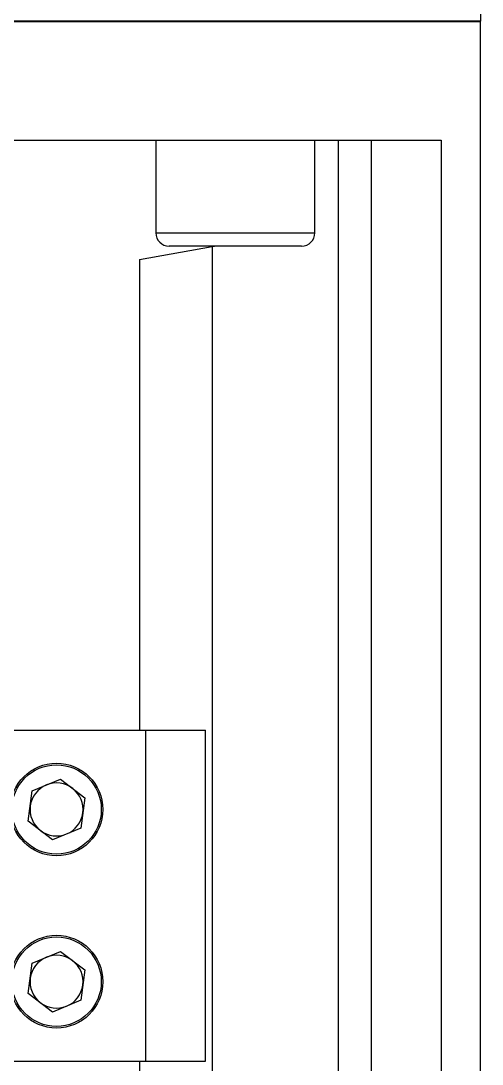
# Model space of a CAD drawing. Header units: millimetres. Extents: x 2223 to 4172, y 741 to 2119.
# Drawn here: x 3589.1 to 3659.9, y 1529.9 to 1690.1 of the extents above; entities that cross this region are included whole.
import ezdxf

# ---------------------------------------------------------------- set-up
doc = ezdxf.new("R2010")
doc.units = ezdxf.units.MM
doc.layers.add('粗实线', color=7, linetype='Continuous', lineweight=40)

msp = doc.modelspace()

# ---------------------------------------------------------------- linework, layer by layer
at = {"linetype": 'ByBlock'}
msp.add_line((3659.925, 1710.132), (3659.672, 1690.124), dxfattribs=at)
at = {"color": 7, "linetype": 'Continuous', "lineweight": 25}
for p, q in [((3659.672, 1405.238), (3659.672, 1690.124)), ((3489.707, 1671.809), (3653.617, 1671.809)), ((3609.814, 1671.809), (3609.814, 1657.565)), ((3634.233, 1657.565), (3634.233, 1671.809)), ((3637.796, 1671.809), (3637.796, 1427.621)), ((3642.884, 1671.809), (3642.884, 1427.621)), ((3653.617, 1671.809), (3653.617, 1427.621)), ((3609.814, 1657.565), (3622.023, 1657.565)), ((3622.023, 1657.565), (3634.233, 1657.565)), ((3607.273, 1653.495), (3618.465, 1655.469)), ((3622.023, 1655.53), (3611.849, 1655.53)), ((3618.465, 1655.469), (3618.813, 1655.53)), ((3618.465, 1655.469), (3618.465, 1456.171)), ((3632.198, 1655.53), (3622.023, 1655.53)), ((3607.273, 1653.495), (3607.273, 1581.205)), ((3535.034, 1581.205), (3608.29, 1581.205)), ((3608.29, 1530.333), (3608.29, 1581.205)), ((3608.29, 1581.205), (3617.447, 1581.205)), ((3617.447, 1530.333), (3617.447, 1581.205)), ((3590.829, 1571.86), (3595.172, 1573.655)), ((3595.172, 1573.655), (3598.898, 1570.79)), ((3590.211, 1567.201), (3590.829, 1571.86)), ((3598.898, 1570.79), (3598.28, 1566.132)), ((3593.937, 1564.337), (3590.211, 1567.201)), ((3598.28, 1566.132), (3593.937, 1564.337)), ((3590.829, 1545.406), (3595.172, 1547.201)), ((3595.172, 1547.201), (3598.898, 1544.337)), ((3590.211, 1540.748), (3590.829, 1545.406)), ((3598.898, 1544.337), (3598.28, 1539.678)), ((3593.937, 1537.884), (3590.211, 1540.748)), ((3598.28, 1539.678), (3593.937, 1537.884)), ((3535.034, 1530.333), (3608.29, 1530.333)), ((3607.273, 1530.333), (3607.273, 1458.145)), ((3608.29, 1530.333), (3617.447, 1530.333))]:
    msp.add_line(p, q, dxfattribs=at)
for centre, radius in [((3594.555, 1568.996), 7.122), ((3594.555, 1568.996), 6.868), ((3594.555, 1542.542), 7.122), ((3594.555, 1542.542), 6.868)]:
    msp.add_circle(centre, radius, dxfattribs=at)
for centre, radius, start, end in [((3611.849, 1657.565), 2.035, 180, 270), ((3632.198, 1657.565), 2.035, 270, 0), ((3594.555, 1568.996), 4.07, 112.44828, 172.44828), ((3594.555, 1568.996), 4.07, 52.44828, 112.44828), ((3594.555, 1568.996), 4.07, 352.44828, 52.44828), ((3594.555, 1568.996), 4.07, 172.44828, 232.44828), ((3594.555, 1568.996), 4.07, 292.44828, 352.44828), ((3594.555, 1568.996), 4.07, 232.44828, 292.44828), ((3594.555, 1542.542), 4.07, 112.44828, 172.44828), ((3594.555, 1542.542), 4.07, 52.44828, 112.44828), ((3594.555, 1542.542), 4.07, 352.44828, 52.44828), ((3594.555, 1542.542), 4.07, 172.44828, 232.44828), ((3594.555, 1542.542), 4.07, 292.44828, 352.44828), ((3594.555, 1542.542), 4.07, 232.44828, 292.44828)]:
    msp.add_arc(centre, radius, start, end, dxfattribs=at)
at = {"layer": '粗实线', "linetype": 'ByBlock'}
msp.add_line((3483.653, 1690.124), (3659.672, 1690.124), dxfattribs=at)

doc.saveas('drawing.dxf')
